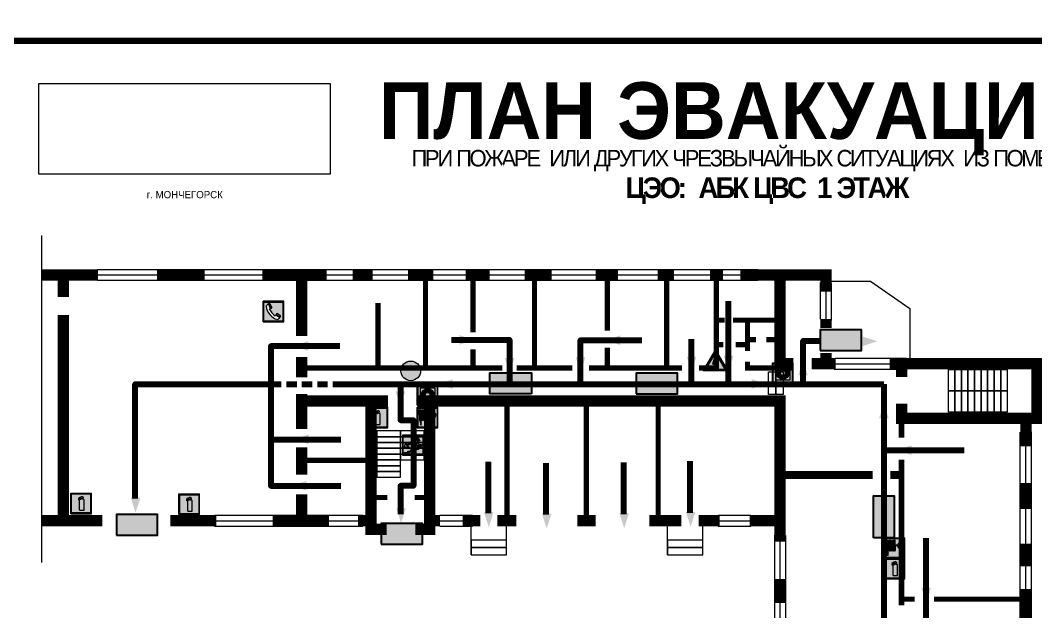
# Model space of a CAD drawing. Header units: millimetres. Extents: x 13114 to 67229, y 22859 to 38520.
# Drawn here: x 22905 to 23299.1, y 24450.3 to 24679.7 of the extents above; entities that cross this region are included whole.
import ezdxf

# ---------------------------------------------------------------- set-up
doc = ezdxf.new("R2010")
doc.units = ezdxf.units.MM
doc.linetypes.add('{ Wide Dash }', pattern=[12, 4, -2, 4, -2])
doc.layers.add('План_Штампы', color=7, linetype='Continuous')
doc.styles.add('обычный', font='arial.ttf')
picture_1 = doc.add_image_def('image1.jpg', size_in_pixel=(337, 105))

# ---------------------------------------------------------------- blocks, each defined once
blk = doc.blocks.new('A$C7B4425F7')
at = {"true_color": 0xffffff}
blk.add_hatch(color=7, dxfattribs=at).paths.add_polyline_path([(0, 0), (-16, 0), (-16, -8), (0, -8)])
h = blk.add_hatch(color=126)
h.paths.add_polyline_path([(-0.2, -0.2), (-15.8, -0.2), (-15.8, -7.8), (-0.2, -7.8)])
h.paths.add_polyline_path([(-11.76, -2.03), (-11.76, -3.66), (-11.17, -3.66, -0.568275), (-11.17, -6.18), (-12.58, -6.18), (-12.58, -2.03)], flags=16)
h.paths.add_polyline_path([(-13.33, -4.12, -0.495768), (-13.59, -6.18), (-15.03, -6.18), (-15.03, -2.03), (-13.59, -2.03, -0.487973)], flags=16)
h.paths.add_polyline_path([(-10.25, -2.03), (-9.48, -2.03), (-9.48, -6.18), (-10.25, -6.18)], flags=16)
h.paths.add_polyline_path([(-13.84, -3.69), (-14.24, -3.69), (-14.24, -3.03), (-13.9, -3.03, -0.692621)], flags=0)
h.paths.add_polyline_path([(-9.15, -2.03), (-8.4, -2.03), (-8.04, -3.07), (-7.68, -2.03), (-6.93, -2.03), (-7.64, -4.1), (-6.93, -6.18), (-7.68, -6.18), (-8.04, -5.14), (-8.4, -6.18), (-9.15, -6.18), (-8.44, -4.1)], flags=16)
h.paths.add_polyline_path([(-11.76, -4.46), (-11.42, -4.46, -0.692621), (-11.36, -5.12), (-11.76, -5.12)], flags=0)
h.paths.add_polyline_path([(-13.9, -5.2), (-14.24, -5.2), (-14.24, -4.55), (-13.84, -4.55, -0.708038)], flags=0)
edge = h.paths.add_edge_path(flags=16)
edge.add_ellipse((-5.51, -4.08), major_axis=(0, 2.05), ratio=0.586184, start_angle=0, end_angle=360)
edge = h.paths.add_edge_path(flags=0)
edge.add_ellipse((-5.51, -4.08), major_axis=(0, 1.14), ratio=0.454828, start_angle=0, end_angle=360)
h.paths.add_polyline_path([(-4.13, -4.96, 0.377264), (-3.48, -4.52, 0.0555), (-3.16, -2.03), (-1.66, -2.03), (-1.66, -4.96), (-0.96, -4.96), (-0.96, -7.01), (-1.75, -7.01), (-1.75, -6.18), (-3.3, -6.18), (-3.3, -7.02), (-4.13, -7.02)], flags=16)
h.paths.add_polyline_path([(-2.73, -2.91), (-2.28, -2.91), (-2.28, -4.96), (-3.05, -4.96, 0.079136)], flags=0)
at = {"color": 126}
blk.add_lwpolyline([(-16, -8), (0, -8), (0, 0), (-16, 0)], close=True, dxfattribs=at)
blk = doc.blocks.new('A$C32E8229D')
at = {"true_color": 0xffffff}
blk.add_hatch(color=7, dxfattribs=at).paths.add_polyline_path([(0, 0), (0, -8), (16, -8), (16, 0)])
h = blk.add_hatch(color=126)
h.paths.add_polyline_path([(0.2, -0.2), (15.8, -0.2), (15.8, -7.8), (0.2, -7.8)])
h.paths.add_polyline_path([(13.49, -2.05), (12.08, -2.05), (11.37, -2.63, 0.162397), (11.29, -2.84), (11.29, -3.63), (10.35, -3.63), (10.35, -4.05), (11.68, -4.05), (11.68, -3.48), (12.26, -4.28), (11.29, -5.1), (11.29, -6.78), (11.85, -6.78), (11.85, -5.44), (12.8, -4.64), (12.8, -5.94), (14.46, -5.94), (14.46, -5.39), (13.45, -5.39), (13.45, -3.97), (12.46, -2.59), (13.15, -2.59), (13.69, -3.34), (14.18, -3)], flags=16)
h.paths.add_polyline_path([(10.74, -1.82, 1), (11.8, -1.82, 1)], flags=16)
h.paths.add_polyline_path([(9.39, -3.59), (5.99, -3.59), (6.56, -3.03), (5.91, -3.03), (5.1, -3.83), (5.91, -4.64), (6.56, -4.64), (5.99, -4.09), (9.39, -4.09)], flags=16)
h.paths.add_polyline_path([(4.29, -1.08), (1.72, -1.08), (1.72, -6.6), (4.29, -6.6)], flags=16)
at = {"color": 126}
blk.add_lwpolyline([(16, -8), (0, -8), (0, 0), (16, 0)], close=True, dxfattribs=at)
blk = doc.blocks.new('A$C3AD82952')
at = {"true_color": 0xf5f5ff}
h = blk.add_hatch(color=7, dxfattribs=at)
h.dxf.hatch_style = 1
h.paths.add_polyline_path([(8.21, 8.73, 0.414214), (7.89, 9.05), (7.22, 9.05), (7.22, 9.92), (7.59, 9.92, 1), (7.57, 10.36), (7.22, 10.36), (7.22, 10.6), (6.43, 10.6), (6.43, 10.36), (6.01, 10.36), (4.74, 9.59), (4.74, 8.69), (4.98, 8.73), (4.98, 9.26), (6.12, 9.91), (6.43, 9.91), (6.43, 9.05), (5.76, 9.05, 0.414214), (5.44, 8.73), (5.44, 2.2), (8.21, 2.2)], flags=0)
h.paths.add_polyline_path([(12.8, 12.8), (0, 12.8), (0, 0), (12.8, 0)])
h.paths.add_polyline_path([(0.51, 12.29), (12.29, 12.29), (12.29, 0.51), (0.51, 0.51)], flags=16)
h.paths.add_polyline_path([(4.74, 9.59), (6.01, 10.36), (6.43, 10.36), (6.43, 10.6), (7.22, 10.6), (7.22, 10.36), (7.59, 10.36, -0.94586), (7.59, 9.92), (7.22, 9.92), (7.22, 9.05), (7.89, 9.05, -0.414214), (8.21, 8.73), (8.21, 2.2), (5.44, 2.2), (5.44, 8.73, -0.414214), (5.76, 9.05), (6.43, 9.05), (6.43, 9.91), (6.12, 9.91), (4.98, 9.26), (4.98, 8.73), (4.74, 8.69)], flags=0)
h = blk.add_hatch(color=242)
h.dxf.hatch_style = 1
h.paths.add_polyline_path([(12.29, 12.29), (0.51, 12.29), (0.51, 0.51), (12.29, 0.51)])
h.paths.add_polyline_path([(4.74, 8.69), (4.74, 9.59), (6.01, 10.36), (6.43, 10.36), (6.43, 10.6), (7.22, 10.6), (7.22, 10.36), (7.59, 10.36, -0.94586), (7.59, 9.92), (7.22, 9.92), (7.22, 9.05), (7.89, 9.05, -0.414214), (8.21, 8.73), (8.21, 2.2), (5.44, 2.2), (5.44, 8.73, -0.414214), (5.76, 9.05), (6.43, 9.05), (6.43, 9.91), (6.12, 9.91), (4.98, 9.26), (4.98, 8.73)], flags=16)
h = blk.add_hatch(color=7, dxfattribs=at)
h.dxf.hatch_style = 1
h.paths.add_polyline_path([(8.21, 8.73, 0.414214), (7.89, 9.05), (7.22, 9.05), (7.22, 9.92), (7.59, 9.92, 1), (7.57, 10.36), (7.22, 10.36), (7.22, 10.6), (6.43, 10.6), (6.43, 10.36), (6.01, 10.36), (4.74, 9.59), (4.74, 8.69), (4.98, 8.73), (4.98, 9.26), (6.12, 9.91), (6.43, 9.91), (6.43, 9.05), (5.76, 9.05, 0.414214), (5.44, 8.73), (5.44, 2.2), (8.21, 2.2)])
at = {"color": 242, "lineweight": 5}
for p, q in [((0, 0), (0, 12.8)), ((0, 12.8), (12.8, 12.8)), ((12.8, 0), (12.8, 12.8)), ((6.01, 10.36), (4.74, 9.59)), ((4.74, 9.59), (4.74, 8.69)), ((4.74, 8.69), (4.98, 8.73)), ((4.98, 9.26), (6.12, 9.91)), ((4.98, 8.73), (4.98, 9.26)), ((5.44, 2.2), (5.44, 8.73)), ((5.76, 9.05), (6.43, 9.05)), ((6.01, 10.36), (6.43, 10.36)), ((6.12, 9.91), (6.43, 9.91)), ((7.22, 10.6), (6.43, 10.6)), ((6.43, 10.6), (6.43, 10.36)), ((6.43, 9.91), (6.43, 9.05)), ((7.22, 10.36), (7.22, 10.6)), ((7.59, 10.36), (7.22, 10.36)), ((7.22, 9.05), (7.22, 9.92)), ((7.59, 9.92), (7.22, 9.92)), ((7.89, 9.05), (7.22, 9.05)), ((8.21, 2.2), (8.21, 8.73)), ((0, 0), (12.8, 0)), ((5.44, 2.2), (8.21, 2.2))]:
    blk.add_line(p, q, dxfattribs=at)
blk.add_lwpolyline([(0.51, 12.29), (12.29, 12.29), (12.29, 0.51), (0.51, 0.51)], close=True, dxfattribs=at)
for centre, radius, start, end in [((5.76, 8.73), 0.32, 90, 180), ((7.58, 10.14), 0.223, 273.18746, 86.81254), ((7.89, 8.73), 0.32, 0, 90)]:
    blk.add_arc(centre, radius, start, end, dxfattribs=at)
blk = doc.blocks.new('A$C456E1F9C')
at = {"lineweight": 5}
h = blk.add_hatch(color=242, dxfattribs=at)
h.paths.add_polyline_path([(0.51, -1.47), (0.51, -13.26), (12.29, -13.26), (12.29, -1.47)])
h.paths.add_polyline_path([(5.42, -4.95, -0.254479), (4.78, -5.4), (3.52, -2.53, -0.209735), (4.23, -2.4)], flags=16)
h.paths.add_polyline_path([(8.53, -8.6), (10.87, -10.17), (10.54, -10.76), (8.03, -9.13, -0.192251)], flags=16)
h.paths.add_polyline_path([(4.61, -5.49, 0.005518), (3.87, -5.72, 0.128647), (7.49, -10.01, 0.00809), (7.83, -9.33), (10.47, -10.97, -0.16736), (8.99, -12.25, -0.327862), (1.95, -3.95, -0.166952), (3.36, -2.62)], flags=16)
at = {"color": 242, "lineweight": 5}
for p, q in [((0, -13.77), (0, -0.97)), ((12.8, -0.97), (0, -0.97)), ((4.61, -5.49), (3.36, -2.62)), ((3.52, -2.53), (4.78, -5.4)), ((4.23, -2.4), (5.42, -4.95)), ((12.8, -13.77), (12.8, -0.97)), ((7.83, -9.33), (10.47, -10.97)), ((8.03, -9.13), (10.54, -10.76)), ((10.81, -10.12), (8.53, -8.6)), ((10.54, -10.76), (10.8, -10.3)), ((10.8, -10.3), (10.81, -10.12)), ((0, -13.77), (12.8, -13.77))]:
    blk.add_line(p, q, dxfattribs=at)
blk.add_lwpolyline([(0.51, -1.47), (12.29, -1.47), (12.29, -13.26), (0.51, -13.26)], close=True, dxfattribs=at)
for centre, radius, start, end in [((4.59, -5.34), 2.99, 114.28453, 152.19739), ((11.12, -3.31), 9.19, 183.99153, 256.60086), ((4.02, -3.27), 0.891, 76.32839, 123.70924), ((14.98, -39.1), 35.17, 107.14873, 108.41345), ((13.86, -0.94), 11.08, 205.55365, 234.87622), ((4.68, -4.59), 0.824, 276.9621, 334.07228), ((-13.31, 0.8), 23.44, 332.54871, 334.40268), ((8.94, -9.5), 0.989, 114.40924, 157.93883), ((7.87, -9.46), 3, 291.92908, 329.9329)]:
    blk.add_arc(centre, radius, start, end, dxfattribs=at)
blk = doc.blocks.new('A$C7B8C2D5B')
at = {"lineweight": 0}
h = blk.add_hatch(color=5, dxfattribs=at)
h.dxf.hatch_style = 1
h.paths.add_polyline_path([(1.4, -3.02, 1), (-2.11, -3.02, 1)])
at = {"color": 5, "lineweight": 0}
blk.add_circle((-0.36, -3.02), 1.75, dxfattribs=at)
blk = doc.blocks.new('A$C37112FD5')
at = {"true_color": 0xf5f5ff}
h = blk.add_hatch(color=7, dxfattribs=at)
h.dxf.hatch_style = 1
h.paths.add_polyline_path([(12.8, -7.4), (0, -7.4), (0, -20.2), (12.8, -20.2)])
h.paths.add_polyline_path([(12.29, -7.91), (12.29, -19.69), (0.51, -19.69), (0.51, -7.91)], flags=16)
h.paths.add_polyline_path([(4.98, -9.04, -0.42597), (5.17, -9.22), (5.17, -12.25), (5.17, -15.29, -0.432244), (4.98, -15.47), (4.83, -15.47, -0.42597), (4.64, -15.29), (4.64, -12.25), (4.64, -9.22, -0.432244), (4.83, -9.04)], flags=0)
h.paths.add_polyline_path([(4.28, -9.22), (4.28, -12.25), (4.28, -15.29, -0.432244), (4.09, -15.47), (3.94, -15.47, -0.42597), (3.75, -15.29), (3.75, -12.25), (3.75, -9.22, -0.432244), (3.94, -9.04), (4.09, -9.04, -0.42597)], flags=0)
h.paths.add_polyline_path([(5.72, -9.04), (5.87, -9.04, -0.42597), (6.06, -9.22), (6.06, -12.25), (6.06, -15.29, -0.432244), (5.87, -15.47), (5.72, -15.47, -0.42597), (5.53, -15.29), (5.53, -12.25), (5.53, -9.22, -0.432244)], flags=0)
h.paths.add_polyline_path([(6.42, -8.9), (6.5, -8.9, -0.42597), (6.69, -9.08), (6.69, -12.03), (8.21, -12.03, -15.824349), (8.21, -12.47), (6.69, -12.47), (6.69, -15.42, -0.432244), (6.5, -15.6), (6.42, -15.6)], flags=0)
h.paths.add_polyline_path([(3.39, -9.22), (3.39, -12.25), (3.39, -15.29, -0.432244), (3.2, -15.47), (3.05, -15.47, -0.42597), (2.85, -15.29), (2.85, -12.25), (2.85, -9.22, -0.432244), (3.05, -9.04), (3.2, -9.04, -0.42597)], flags=0)
h.paths.add_polyline_path([(2.5, -9.22), (2.5, -16.71), (1.96, -16.71), (1.96, -9.22, -0.432244), (2.15, -9.04), (2.31, -9.04, -0.42597)], flags=0)
h.paths.add_polyline_path([(1.61, -8.9), (1.61, -15.6), (1.57, -15.6, -0.42597), (1.37, -15.42), (1.37, -12.03), (1.37, -9.09, -0.432244), (1.57, -8.9)], flags=0)
h.paths.add_polyline_path([(9.76, -10.81), (9.76, -12.03), (8.49, -12.03, -0.336371)], flags=0)
h.paths.add_polyline_path([(8.49, -12.47), (9.76, -12.47), (9.76, -13.7, -0.336371)], flags=0)
h.paths.add_polyline_path([(10.11, -10.81, -0.336371), (11.38, -12.03), (10.11, -12.03)], flags=0)
h.paths.add_polyline_path([(10.11, -12.47), (11.38, -12.47, -0.336371), (10.11, -13.7)], flags=0)
h.paths.add_polyline_path([(2.5, -16.84), (2.5, -17.05), (1.97, -17.05), (1.97, -16.84)], flags=0)
h.paths.add_polyline_path([(2.5, -17.24, -0.033778), (2.24, -18.6, -0.033778), (1.97, -17.24)], flags=0)
h = blk.add_hatch(color=242)
h.dxf.hatch_style = 1
h.paths.add_polyline_path([(12.29, -7.91), (0.51, -7.91), (0.51, -19.69), (12.29, -19.69)])
h.paths.add_polyline_path([(6.42, -15.6), (6.42, -8.9), (6.5, -8.9, -0.42597), (6.69, -9.08), (6.69, -12.03), (8.21, -12.03, -15.824349), (8.21, -12.47), (6.69, -12.47), (6.69, -15.42, -0.432244), (6.5, -15.6)], flags=16)
h.paths.add_polyline_path([(5.87, -15.47), (5.72, -15.47, -0.42597), (5.53, -15.29), (5.53, -12.25), (5.53, -9.22, -0.432244), (5.72, -9.04), (5.87, -9.04, -0.42597), (6.06, -9.22), (6.06, -12.25), (6.06, -15.29, -0.432244)], flags=16)
h.paths.add_polyline_path([(4.98, -15.47), (4.83, -15.47, -0.42597), (4.64, -15.29), (4.64, -12.25), (4.64, -9.22, -0.432244), (4.83, -9.04), (4.98, -9.04, -0.42597), (5.17, -9.22), (5.17, -12.25), (5.17, -15.29, -0.432244)], flags=16)
h.paths.add_polyline_path([(4.09, -15.47), (3.94, -15.47, -0.42597), (3.75, -15.29), (3.75, -12.25), (3.75, -9.22, -0.432244), (3.94, -9.04), (4.09, -9.04, -0.42597), (4.28, -9.22), (4.28, -12.25), (4.28, -15.29, -0.432244)], flags=16)
h.paths.add_polyline_path([(3.2, -15.47), (3.05, -15.47, -0.42597), (2.85, -15.29), (2.85, -12.25), (2.85, -9.22, -0.432244), (3.05, -9.04), (3.2, -9.04, -0.42597), (3.39, -9.22), (3.39, -12.25), (3.39, -15.29, -0.432244)], flags=16)
h.paths.add_polyline_path([(2.5, -17.05), (1.97, -17.05), (1.97, -16.84), (2.5, -16.84)], flags=16)
h.paths.add_polyline_path([(2.5, -17.24, -0.033778), (2.24, -18.6, -0.033778), (1.97, -17.24)], flags=16)
h.paths.add_polyline_path([(2.5, -16.71), (1.96, -16.71), (1.96, -9.22, -0.432244), (2.15, -9.04), (2.31, -9.04, -0.42597), (2.5, -9.22)], flags=16)
h.paths.add_polyline_path([(1.61, -15.6), (1.57, -15.6, -0.42597), (1.37, -15.42), (1.37, -12.03), (1.37, -9.09, -0.432244), (1.57, -8.9), (1.61, -8.9)], flags=16)
h.paths.add_polyline_path([(8.49, -12.47), (9.76, -12.47), (9.76, -13.7, -0.336371)], flags=0)
h.paths.add_polyline_path([(10.11, -13.7), (10.11, -12.47), (11.38, -12.47, -0.336371)], flags=0)
h.paths.add_polyline_path([(8.49, -12.03, -0.336371), (9.76, -10.81), (9.76, -12.03)], flags=0)
h.paths.add_polyline_path([(10.11, -12.03), (10.11, -10.81, -0.336371), (11.38, -12.03)], flags=0)
h = blk.add_hatch(color=7, dxfattribs=at)
h.dxf.hatch_style = 1
h.paths.add_polyline_path([(1.61, -8.9), (1.57, -8.9, 0.432244), (1.37, -9.09), (1.37, -12.03), (1.37, -15.42, 0.42597), (1.57, -15.6), (1.61, -15.6)])
h.paths.add_polyline_path([(2.5, -9.22, 0.42597), (2.31, -9.04), (2.15, -9.04, 0.432244), (1.96, -9.22), (1.96, -16.71), (2.5, -16.71)])
h.paths.add_polyline_path([(2.5, -16.84), (1.97, -16.84), (1.97, -17.05), (2.5, -17.05)])
h.paths.add_polyline_path([(2.5, -17.24), (1.97, -17.24, 0.033778), (2.24, -18.6, 0.033778)])
h.paths.add_polyline_path([(3.39, -12.25), (3.39, -9.22, 0.42597), (3.2, -9.04), (3.05, -9.04, 0.432244), (2.85, -9.22), (2.85, -12.25), (2.85, -15.29, 0.42597), (3.05, -15.47), (3.2, -15.47, 0.432244), (3.39, -15.29)])
h.paths.add_polyline_path([(4.28, -12.25), (4.28, -9.22, 0.42597), (4.09, -9.04), (3.94, -9.04, 0.432244), (3.75, -9.22), (3.75, -12.25), (3.75, -15.29, 0.42597), (3.94, -15.47), (4.09, -15.47, 0.432244), (4.28, -15.29)])
h.paths.add_polyline_path([(5.17, -12.25), (5.17, -9.22, 0.42597), (4.98, -9.04), (4.83, -9.04, 0.432244), (4.64, -9.22), (4.64, -12.25), (4.64, -15.29, 0.42597), (4.83, -15.47), (4.98, -15.47, 0.432244), (5.17, -15.29)])
h.paths.add_polyline_path([(6.06, -12.25), (6.06, -9.22, 0.42597), (5.87, -9.04), (5.72, -9.04, 0.432244), (5.53, -9.22), (5.53, -12.25), (5.53, -15.29, 0.42597), (5.72, -15.47), (5.87, -15.47, 0.432244), (6.06, -15.29)])
h.paths.add_polyline_path([(6.69, -12.47), (8.21, -12.47, 15.824349), (8.21, -12.03), (6.69, -12.03), (6.69, -9.08, 0.42597), (6.5, -8.9), (6.42, -8.9), (6.42, -15.6), (6.5, -15.6, 0.432244), (6.69, -15.42)])
h.paths.add_polyline_path([(8.49, -12.47), (9.76, -12.47), (9.76, -13.7, -0.336371)], flags=16)
h.paths.add_polyline_path([(8.49, -12.03, -0.336371), (9.76, -10.81), (9.76, -12.03)], flags=16)
h.paths.add_polyline_path([(10.11, -12.47), (11.38, -12.47, -0.336371), (10.11, -13.7)], flags=16)
h.paths.add_polyline_path([(10.11, -12.03), (10.11, -10.81, -0.336371), (11.38, -12.03)], flags=16)
h = blk.add_hatch(color=242)
h.dxf.hatch_style = 1
h.paths.add_polyline_path([(9.76, -10.81, 0.336371), (8.49, -12.03), (9.76, -12.03)])
h.paths.add_polyline_path([(10.11, -10.81), (10.11, -12.03), (11.38, -12.03, 0.336371)])
h.paths.add_polyline_path([(11.38, -12.47), (10.11, -12.47), (10.11, -13.7, 0.336371)])
h.paths.add_polyline_path([(9.76, -12.47), (8.49, -12.47, 0.336371), (9.76, -13.7)])
at = {"color": 242, "lineweight": 5}
for p, q in [((0, -20.2), (0, -7.4)), ((0, -7.4), (12.8, -7.4)), ((1.37, -12.03), (1.37, -9.08)), ((1.37, -12.03), (1.37, -15.42)), ((1.57, -8.9), (1.61, -8.9)), ((1.61, -8.9), (1.61, -15.6)), ((1.96, -16.71), (1.96, -9.22)), ((2.15, -9.04), (2.31, -9.04)), ((2.5, -16.71), (2.5, -9.22)), ((2.85, -12.25), (2.85, -9.22)), ((2.85, -12.25), (2.85, -15.29)), ((3.05, -9.04), (3.2, -9.04)), ((3.39, -12.25), (3.39, -9.22)), ((3.39, -12.25), (3.39, -15.29)), ((3.75, -12.25), (3.75, -9.22)), ((3.75, -12.25), (3.75, -15.29)), ((3.94, -9.04), (4.09, -9.04)), ((4.28, -12.25), (4.28, -9.22)), ((4.28, -12.25), (4.28, -15.29)), ((4.64, -12.25), (4.64, -9.22)), ((4.64, -12.25), (4.64, -15.29)), ((4.83, -9.04), (4.98, -9.04)), ((5.17, -12.25), (5.17, -9.22)), ((5.17, -12.25), (5.17, -15.29)), ((5.53, -12.25), (5.53, -9.22)), ((5.53, -12.25), (5.53, -15.29)), ((5.72, -9.04), (5.87, -9.04)), ((6.06, -12.25), (6.06, -9.22)), ((6.06, -12.25), (6.06, -15.29)), ((6.42, -8.9), (6.42, -15.6)), ((6.5, -8.9), (6.42, -8.9)), ((6.69, -12.03), (6.69, -9.08)), ((8.21, -12.03), (6.69, -12.03)), ((8.21, -12.47), (6.69, -12.47)), ((6.69, -12.47), (6.69, -15.42)), ((9.76, -12.03), (8.49, -12.03)), ((9.76, -12.47), (8.49, -12.47)), ((9.76, -10.81), (9.76, -12.03)), ((9.76, -12.47), (9.76, -13.7)), ((10.11, -10.81), (10.11, -12.03)), ((11.38, -12.03), (10.11, -12.03)), ((11.38, -12.47), (10.11, -12.47)), ((10.11, -12.47), (10.11, -13.7)), ((12.8, -20.2), (12.8, -7.4)), ((1.57, -15.6), (1.61, -15.6)), ((1.96, -16.71), (2.5, -16.71)), ((1.97, -16.84), (2.5, -16.84)), ((1.97, -17.05), (1.97, -16.84)), ((2.5, -17.05), (1.97, -17.05)), ((1.97, -17.24), (2.5, -17.24)), ((2.5, -16.84), (2.5, -17.05)), ((3.05, -15.47), (3.2, -15.47)), ((3.94, -15.47), (4.09, -15.47)), ((4.83, -15.47), (4.98, -15.47)), ((5.72, -15.47), (5.87, -15.47)), ((6.42, -15.6), (6.5, -15.6)), ((0, -20.2), (12.8, -20.2))]:
    blk.add_line(p, q, dxfattribs=at)
blk.add_lwpolyline([(0.51, -7.91), (12.29, -7.91), (12.29, -19.69), (0.51, -19.69)], close=True, dxfattribs=at)
for centre, radius, start, end in [((1.56, -9.09), 0.182, 87.10267, 180.60715), ((2.15, -9.22), 0.182, 87.10267, 180.60715), ((2.32, -9.22), 0.182, 359.39285, 92.89733), ((3.04, -9.22), 0.182, 87.10267, 180.60715), ((3.21, -9.22), 0.182, 359.39285, 92.89733), ((3.93, -9.22), 0.182, 87.10267, 180.60715), ((4.1, -9.22), 0.182, 359.39285, 92.89733), ((4.82, -9.22), 0.182, 87.10267, 180.60715), ((4.99, -9.22), 0.182, 359.39285, 92.89733), ((5.71, -9.22), 0.182, 87.10267, 180.60715), ((5.88, -9.22), 0.182, 359.39285, 92.89733), ((6.51, -9.09), 0.182, 359.39285, 92.89733), ((9.93, -12.25), 1.74, 187.23185, 172.76815), ((9.93, -12.25), 1.46, 96.99266, 171.35851), ((9.93, -12.25), 1.46, 188.64149, 263.00734), ((9.93, -12.25), 1.46, 8.64149, 83.00734), ((9.93, -12.25), 1.46, 276.99266, 351.35851), ((1.56, -15.42), 0.182, 179.39285, 272.89733), ((12.17, -15.98), 10.27, 187.04098, 194.7793), ((-7.7, -15.98), 10.27, 345.2207, 352.95902), ((3.04, -15.29), 0.182, 179.39285, 272.89733), ((3.21, -15.29), 0.182, 267.10267, 0.60715), ((3.93, -15.29), 0.182, 179.39285, 272.89733), ((4.1, -15.29), 0.182, 267.10267, 0.60715), ((4.82, -15.29), 0.182, 179.39285, 272.89733), ((4.99, -15.29), 0.182, 267.10267, 0.60715), ((5.71, -15.29), 0.182, 179.39285, 272.89733), ((5.88, -15.29), 0.182, 267.10267, 0.60715), ((6.51, -15.42), 0.182, 267.10267, 0.60715)]:
    blk.add_arc(centre, radius, start, end, dxfattribs=at)
blk = doc.blocks.new('A$C54414219')
at = {"true_color": 0xffffff}
h = blk.add_hatch(color=7, dxfattribs=at)
h.paths.add_polyline_path([(2.39, -9.45), (2.39, -18.3), (11.23, -18.3), (11.23, -9.45)], flags=0)
h.paths.add_polyline_path([(10.71, -13.87, -1), (2.92, -13.87, -1)], flags=0)
h.paths.add_polyline_path([(8.3, -13.87, -1), (5.33, -13.87, -1)], flags=0)
h.paths.add_polyline_path([(0.41, -7.47), (0.41, -20.27), (13.21, -20.27), (13.21, -7.47)])
h.paths.add_polyline_path([(0.92, -19.77), (12.71, -19.77), (12.71, -7.98), (0.92, -7.98)], flags=16)
h.paths.add_polyline_path([(11.23, -9.45), (11.23, -18.3), (2.39, -18.3), (2.39, -9.45)], flags=0)
at = {"lineweight": 5}
h = blk.add_hatch(color=242, dxfattribs=at)
h.paths.add_polyline_path([(12.71, -7.98), (0.92, -7.98), (0.92, -19.77), (12.71, -19.77)])
h.paths.add_polyline_path([(11.23, -18.3), (2.39, -18.3), (2.39, -9.45), (11.23, -9.45)], flags=16)
h.paths.add_polyline_path([(10.71, -13.87, -1), (2.92, -13.87, -1)], flags=0)
h.paths.add_polyline_path([(8.3, -13.87, -1), (5.33, -13.87, -1)], flags=0)
at = {"true_color": 0xffffff}
h = blk.add_hatch(color=7, dxfattribs=at)
h.paths.add_polyline_path([(2.39, -9.45), (2.39, -18.3), (11.23, -18.3), (11.23, -9.45)])
h.paths.add_polyline_path([(10.71, -13.87, -1), (2.92, -13.87, -1)], flags=16)
h.paths.add_polyline_path([(8.3, -13.87, -1), (5.33, -13.87, -1)], flags=0)
at = {"lineweight": 5}
h = blk.add_hatch(color=242, dxfattribs=at)
h.paths.add_polyline_path([(2.92, -13.87, 1), (10.71, -13.87, 1)])
h.paths.add_polyline_path([(8.3, -13.87, -1), (5.33, -13.87, -1)], flags=16)
at = {"color": 242, "lineweight": 5}
for p, q in [((0.41, -20.27), (0.41, -7.47)), ((0.41, -7.47), (13.21, -7.47)), ((0.41, -7.47), (13.21, -7.47)), ((13.21, -20.27), (13.21, -7.47)), ((0.41, -20.27), (13.21, -20.27))]:
    blk.add_line(p, q, dxfattribs=at)
for points in [[(0.92, -7.98), (12.71, -7.98), (12.71, -19.77), (0.92, -19.77)], [(2.39, -9.45), (11.23, -9.45), (11.23, -18.3), (2.39, -18.3)]]:
    blk.add_lwpolyline(points, close=True, dxfattribs=at)
for radius in [3.89, 1.49]:
    blk.add_circle((6.81, -13.87), radius, dxfattribs=at)
blk = doc.blocks.new('A$C3E6D3DDE')
at = {"lineweight": 5}
h = blk.add_hatch(color=40, dxfattribs=at)
h.paths.add_polyline_path([(24.1, 1.45), (16.46, -11.35), (31.74, -11.35)])
h.paths.add_polyline_path([(24.09, -0.46), (30.03, -10.41), (18.14, -10.41)], flags=16)
h.paths.add_polyline_path([(24.54, -3.08), (23.41, -6.02), (25.13, -5.01), (24.33, -8.5), (24.82, -8.27), (23.79, -9.86), (23.4, -8.04), (23.8, -8.43), (24.04, -6.29), (22.39, -7.25), (23.44, -3.08)], flags=0)
h = blk.add_hatch(color=256, dxfattribs=at)
h.paths.add_polyline_path([(24.37, 0.03, 0.567511), (23.82, 0.03), (17.59, -10.4, 0.582454), (17.86, -10.88), (30.32, -10.88, 0.582149), (30.6, -10.4)])
h.paths.add_polyline_path([(24.09, -0.46), (18.14, -10.41), (30.03, -10.41)], flags=16)
h.paths.add_polyline_path([(24.54, -3.08), (23.41, -6.02), (25.13, -5.01), (24.33, -8.5), (24.82, -8.27), (23.79, -9.86), (23.4, -8.04), (23.8, -8.43), (24.04, -6.29), (22.39, -7.25), (23.44, -3.08)], flags=0)
h = blk.add_hatch(color=40, dxfattribs=at)
h.paths.add_polyline_path([(24.09, -0.46), (18.14, -10.41), (30.03, -10.41)])
h.paths.add_polyline_path([(24.82, -8.27), (23.79, -9.86), (23.4, -8.04), (23.8, -8.43), (24.04, -6.29), (22.39, -7.25), (23.44, -3.08), (24.54, -3.08), (23.41, -6.02), (25.13, -5.01), (24.33, -8.5)], flags=16)
at = {"color": 40, "lineweight": 5}
for p, q in [((16.46, -11.35), (24.1, 1.45)), ((24.1, 1.45), (31.74, -11.35))]:
    blk.add_line(p, q, dxfattribs=at)
at = {"lineweight": 5}
for p, q in [((17.59, -10.4), (23.82, 0.03)), ((24.37, 0.03), (30.6, -10.4)), ((18.14, -10.41), (24.09, -0.46)), ((23.44, -3.08), (22.39, -7.25)), ((22.39, -7.25), (24.04, -6.29)), ((23.41, -6.02), (24.54, -3.08)), ((25.13, -5.01), (23.41, -6.02)), ((24.54, -3.08), (23.44, -3.08)), ((24.04, -6.29), (23.8, -8.43)), ((24.09, -0.46), (30.03, -10.41)), ((24.33, -8.5), (25.13, -5.01)), ((17.86, -10.88), (30.32, -10.88)), ((18.14, -10.41), (30.03, -10.41)), ((23.8, -8.43), (23.4, -8.04)), ((23.4, -8.04), (23.79, -9.86)), ((23.79, -9.86), (24.82, -8.27)), ((24.82, -8.27), (24.33, -8.5))]:
    blk.add_line(p, q, dxfattribs=at)
at = {"color": 50, "lineweight": 5}
blk.add_line((31.74, -11.35), (16.46, -11.35), dxfattribs=at)
blk = doc.blocks.new('вниз 3')
at = {"lineweight": 0, "true_color": 0xffffff}
h = blk.add_hatch(color=7, dxfattribs=at)
h.dxf.hatch_style = 1
h.paths.add_polyline_path([(40997.5, -4475.69), (40997.25, -4475.28), (40995.76, -4476.15), (40995.97, -4475.23), (40995.39, -4475.56), (40995.05, -4476.83), (40996.33, -4477.17), (40996.91, -4476.83), (40996, -4476.55)], flags=0)
h.paths.add_polyline_path([(40999.81, -4473.95), (41000.22, -4473.95), (41000.64, -4474.67), (41001.03, -4474.43), (41000.46, -4473.49), (41000.42, -4473.49), (40999.43, -4473.49), (40998.68, -4473.92), (40998.68, -4474.57), (40997.88, -4474.57), (40997.88, -4475), (40999.14, -4475), (40999.14, -4474.43), (40999.14, -4474.38), (40999.59, -4475.15), (40998.72, -4475.67), (40998.72, -4477.06), (40999.24, -4477.06), (40999.24, -4475.96), (40999.95, -4475.56), (40999.95, -4476.43), (41001.61, -4476.43), (41001.61, -4475.88), (41000.47, -4475.88), (41000.47, -4475.12)], flags=0)
h.paths.add_polyline_path([(40999.2, -4473.24, 1), (40998.35, -4473.24, 1)], flags=0)
h.paths.add_polyline_path([(41000.46, -4477.26), (41001.69, -4477.26), (41001.69, -4476.84), (41000.03, -4476.84), (41000.03, -4477.39), (40998.78, -4477.39), (40998.78, -4477.95), (40997.53, -4477.95), (40997.53, -4478.5), (40996.29, -4478.5), (40996.29, -4479.06), (40995.05, -4479.06), (40995.05, -4479.48), (40995.29, -4479.48), (40996.72, -4479.48), (40996.72, -4478.92), (40997.97, -4478.92), (40997.97, -4478.36), (40999.2, -4478.36), (40999.2, -4477.81), (41000.46, -4477.81)], flags=0)
h.paths.add_polyline_path([(41002.37, -4472.17), (40994.37, -4472.17), (40994.37, -4480.17), (41002.37, -4480.17)])
h.paths.add_polyline_path([(41002.16, -4479.96), (40994.57, -4479.96), (40994.57, -4472.37), (41002.16, -4472.37)], flags=16)
h.paths.add_polyline_path([(41001.61, -4475.88), (41001.61, -4476.43), (40999.95, -4476.43), (40999.95, -4475.56), (40999.24, -4475.96), (40999.24, -4477.06), (40998.72, -4477.06), (40998.72, -4475.67), (40999.59, -4475.15), (40999.14, -4474.38), (40999.14, -4474.43), (40999.14, -4475), (40997.88, -4475), (40997.88, -4474.57), (40998.68, -4474.57), (40998.68, -4473.92), (40999.43, -4473.49), (41000.42, -4473.49), (41000.46, -4473.49), (41001.03, -4474.43), (41000.64, -4474.67), (41000.22, -4473.95), (40999.81, -4473.95), (41000.47, -4475.12), (41000.47, -4475.88)], flags=0)
h.paths.add_polyline_path([(41001.69, -4476.84), (41001.69, -4477.26), (41000.46, -4477.26), (41000.46, -4477.81), (40999.2, -4477.81), (40999.2, -4478.36), (40997.97, -4478.36), (40997.97, -4478.92), (40996.72, -4478.92), (40996.72, -4479.48), (40995.05, -4479.48), (40995.05, -4479.06), (40996.29, -4479.06), (40996.29, -4478.5), (40997.53, -4478.5), (40997.53, -4477.95), (40998.78, -4477.95), (40998.78, -4477.39), (41000.03, -4477.39), (41000.03, -4476.84)], flags=0)
h.paths.add_polyline_path([(40998.35, -4473.24, -1), (40999.2, -4473.24, -1)], flags=0)
h.paths.add_polyline_path([(40997.5, -4475.69), (40996, -4476.55), (40996.91, -4476.83), (40996.33, -4477.17), (40995.05, -4476.83), (40995.39, -4475.56), (40995.97, -4475.23), (40995.76, -4476.15), (40997.25, -4475.28)], flags=0)
at = {"lineweight": 0}
h = blk.add_hatch(color=126, dxfattribs=at)
h.dxf.hatch_style = 1
h.paths.add_polyline_path([(41002.16, -4472.37), (40994.57, -4472.37), (40994.57, -4479.96), (41002.16, -4479.96)])
h.paths.add_polyline_path([(40995.97, -4475.23), (40995.76, -4476.15), (40997.25, -4475.28), (40997.5, -4475.69), (40996, -4476.55), (40996.91, -4476.83), (40996.33, -4477.17), (40995.05, -4476.83), (40995.39, -4475.56)], flags=16)
h.paths.add_polyline_path([(40997.88, -4474.57), (40998.68, -4474.57), (40998.68, -4473.92), (40999.43, -4473.49), (41000.42, -4473.49), (41000.46, -4473.49), (41001.03, -4474.43), (41000.64, -4474.67), (41000.22, -4473.95), (40999.81, -4473.95), (41000.47, -4475.12), (41000.47, -4475.88), (41001.61, -4475.88), (41001.61, -4476.43), (40999.95, -4476.43), (40999.95, -4475.56), (40999.24, -4475.96), (40999.24, -4477.06), (40998.72, -4477.06), (40998.72, -4475.67), (40999.59, -4475.15), (40999.14, -4474.38), (40999.14, -4474.43), (40999.14, -4475), (40997.88, -4475)], flags=16)
h.paths.add_polyline_path([(40998.35, -4473.24, -1), (40999.2, -4473.24, -1)], flags=16)
h.paths.add_polyline_path([(40997.53, -4477.95), (40998.78, -4477.95), (40998.78, -4477.39), (41000.03, -4477.39), (41000.03, -4476.84), (41001.69, -4476.84), (41001.69, -4477.26), (41000.46, -4477.26), (41000.46, -4477.81), (40999.2, -4477.81), (40999.2, -4478.36), (40997.97, -4478.36), (40997.97, -4478.92), (40996.72, -4478.92), (40996.72, -4479.48), (40995.05, -4479.48), (40995.05, -4479.06), (40996.29, -4479.06), (40996.29, -4478.5), (40997.53, -4478.5)], flags=16)
at = {"lineweight": 0, "true_color": 0xffffff}
h = blk.add_hatch(color=7, dxfattribs=at)
h.dxf.hatch_style = 1
h.paths.add_polyline_path([(40999.2, -4473.24, 1), (40998.35, -4473.24, 1)])
h.paths.add_polyline_path([(40999.81, -4473.95), (41000.22, -4473.95), (41000.64, -4474.67), (41001.03, -4474.43), (41000.46, -4473.49), (41000.42, -4473.49), (40999.43, -4473.49), (40998.68, -4473.92), (40998.68, -4474.57), (40997.88, -4474.57), (40997.88, -4475), (40999.14, -4475), (40999.14, -4474.43), (40999.14, -4474.38), (40999.59, -4475.15), (40998.72, -4475.67), (40998.72, -4477.06), (40999.24, -4477.06), (40999.24, -4475.96), (40999.95, -4475.56), (40999.95, -4476.43), (41001.61, -4476.43), (41001.61, -4475.88), (41000.47, -4475.88), (41000.47, -4475.12)])
h.paths.add_polyline_path([(40999.2, -4477.81), (41000.46, -4477.81), (41000.46, -4477.26), (41001.69, -4477.26), (41001.69, -4476.84), (41000.03, -4476.84), (41000.03, -4477.39), (40998.78, -4477.39), (40998.78, -4477.95), (40997.53, -4477.95), (40997.53, -4478.5), (40996.29, -4478.5), (40996.29, -4479.06), (40995.05, -4479.06), (40995.05, -4479.48), (40995.29, -4479.48), (40996.72, -4479.48), (40996.72, -4478.92), (40997.97, -4478.92), (40997.97, -4478.36), (40999.2, -4478.36)])
h.paths.add_polyline_path([(40997.5, -4475.69), (40997.25, -4475.28), (40995.76, -4476.15), (40995.97, -4475.23), (40995.39, -4475.56), (40995.05, -4476.83), (40996.33, -4477.17), (40996.91, -4476.83), (40996, -4476.55)])
at = {"color": 126, "lineweight": 0}
for points in [[(40994.37, -4472.17), (41002.37, -4472.17), (41002.37, -4480.17), (40994.37, -4480.17)], [(40994.57, -4472.37), (41002.16, -4472.37), (41002.16, -4479.96), (40994.57, -4479.96)]]:
    blk.add_lwpolyline(points, close=True, dxfattribs=at)
for points in [[(40995.05, -4476.83), (40995.39, -4475.56), (40995.97, -4475.23), (40995.76, -4476.15), (40997.25, -4475.28), (40997.5, -4475.69), (40996, -4476.55), (40996.91, -4476.83), (40996.33, -4477.17), (40995.05, -4476.83)], [(40999.14, -4474.43), (40999.14, -4475), (40997.88, -4475), (40997.88, -4474.57), (40998.68, -4474.57), (40998.68, -4473.92), (40999.43, -4473.49), (41000.42, -4473.49), (41000.46, -4473.49), (41001.03, -4474.43), (41000.64, -4474.67), (41000.22, -4473.95), (40999.81, -4473.95), (41000.47, -4475.12), (41000.47, -4475.88), (41001.61, -4475.88), (41001.61, -4476.43), (40999.95, -4476.43), (40999.95, -4475.56), (40999.24, -4475.96), (40999.24, -4477.06), (40998.72, -4477.06), (40998.72, -4475.67), (40999.59, -4475.15), (40999.14, -4474.38), (40999.14, -4474.43)], [(40995.29, -4479.48), (40995.05, -4479.48), (40995.05, -4479.06), (40996.29, -4479.06), (40996.29, -4478.5), (40997.53, -4478.5), (40997.53, -4477.95), (40998.78, -4477.95), (40998.78, -4477.39), (41000.03, -4477.39), (41000.03, -4476.84), (41001.69, -4476.84), (41001.69, -4477.26), (41000.46, -4477.26), (41000.46, -4477.81), (40999.2, -4477.81), (40999.2, -4478.36), (40997.97, -4478.36), (40997.97, -4478.92), (40996.72, -4478.92), (40996.72, -4479.48), (40995.05, -4479.48)]]:
    blk.add_lwpolyline(points, dxfattribs=at)
blk.add_circle((40998.77, -4473.24), 0.426, dxfattribs=at)

msp = doc.modelspace()

# ---------------------------------------------------------------- linework, layer by layer
at = {"color": 6, "lineweight": 100}
for points in [[(22890.71, 24671.78), (23490.71, 24671.78), (23490.71, 25066.78), (22890.71, 25066.78)], [(22890.71, 24276.78), (23490.71, 24276.78), (23490.71, 24671.78), (22890.71, 24671.78)]]:
    msp.add_lwpolyline(points, close=True, dxfattribs=at)
at = {"lineweight": 0}
for points in [[(22913.2, 24596.24), (22913.2, 24469.4)], [(22935.02, 24583.03), (23191.31, 24583.03)], [(22935.16, 24580.97), (23191.46, 24580.97)], [(22934.92, 24578.87), (23191.22, 24578.87)], [(23215.57, 24563.72), (23215.57, 24578.04)], [(23217.72, 24563.9), (23217.72, 24578.22)], [(23218.15, 24578.48), (23234.92, 24578.48), (23250.22, 24567.91), (23250.22, 24546.89)], [(23219.86, 24563.31), (23219.86, 24577.63)], [(23221.29, 24548.59), (23248.74, 24548.59)], [(23221.49, 24546.45), (23248.94, 24546.45)], [(23220.91, 24544.36), (23248.35, 24544.36)], [(23293.09, 24415.04), (23293.09, 24519.88)], [(23295.27, 24415.3), (23295.27, 24520.15)], [(23297.39, 24415.15), (23297.39, 24519.99)], [(22980.45, 24487.65), (23038.03, 24487.65)], [(23067.77, 24487.72), (23080.44, 24487.72)], [(23169.93, 24472.34), (23169.93, 24486.88)], [(23175.81, 24487.71), (23188.48, 24487.71)], [(22980.38, 24483.38), (23037.96, 24483.38)], [(22981.07, 24485.54), (23038.64, 24485.54)], [(23067.77, 24483.4), (23080.44, 24483.4)], [(23067.93, 24485.54), (23080.6, 24485.54)], [(23080.03, 24472.34), (23080.03, 24484.88)], [(23093.74, 24472.34), (23093.74, 24484.88)], [(23156.22, 24472.34), (23156.22, 24485.05)], [(23175.81, 24483.39), (23188.48, 24483.39)], [(23175.97, 24485.53), (23188.64, 24485.53)], [(23197.79, 24361.6), (23197.79, 24479.99)], [(23199.86, 24361.72), (23199.86, 24480.11)], [(23202.04, 24361.44), (23202.04, 24479.83)]]:
    msp.add_lwpolyline(points, dxfattribs=at)
for points, const_width in [([(22935.16, 24580.97), (22913.2, 24580.97)], 4.4), ([(22921.7, 24580.97), (22921.7, 24572.37)], 4.4), ([(22976.61, 24580.97), (22958.12, 24580.97)], 4.4), ([(23023.9, 24580.97), (22998.98, 24580.97)], 4.4), ([(23014.18, 24557.18), (23014.18, 24580.97)], 4.4), ([(23041.71, 24580.97), (23034.01, 24580.97)], 4.4), ([(23065.3, 24580.97), (23055.43, 24580.97)], 4.4), ([(23062.26, 24544.81), (23062.26, 24581.46)], 2), ([(23087.2, 24580.97), (23077.81, 24580.97)], 4.4), ([(23080.72, 24558.61), (23080.72, 24581.3)], 2), ([(23111.27, 24580.97), (23100.68, 24580.97)], 4.4), ([(23104.57, 24544.81), (23104.57, 24580.16)], 2), ([(23137.02, 24580.97), (23128.36, 24580.97)], 4.4), ([(23132.83, 24559.26), (23132.83, 24581.46)], 2), ([(23158.68, 24580.97), (23152.42, 24580.97)], 4.4), ([(23155.87, 24544.81), (23155.87, 24581.3)], 2), ([(23168.45, 24544.81), (23175.11, 24544.81), (23175.11, 24580.76)], 2), ([(23177.69, 24580.97), (23172.64, 24580.97)], 4.4), ([(23199.86, 24580.97), (23184.43, 24580.97)], 4.4), ([(23204.98, 24546.45), (23199.86, 24546.45), (23199.86, 24580.97), (23217.72, 24580.97), (23217.72, 24574.5)], 4.4), ([(23043.8, 24544.81), (23043.8, 24570.03)], 2), ([(22921.7, 24565.37), (22921.7, 24485.54)], 4.4), ([(23217.72, 24563.9), (23217.72, 24560.4)], 4.4), ([(23175.11, 24563.41), (23178.31, 24563.41)], 2), ([(23187.23, 24551.43), (23187.23, 24563.41), (23181.59, 24563.41)], 2), ([(23187.23, 24563.41), (23199.01, 24563.41)], 2), ([(23187.23, 24555.83), (23190.51, 24555.83)], 2), ([(23194.5, 24555.83), (23199.11, 24555.83)], 2), ([(23080.72, 24544.81), (23080.72, 24552.08)], 2), ([(23132.83, 24544.81), (23132.83, 24552.73)], 2), ([(23177.8, 24553.89), (23175.11, 24553.89)], 2), ([(23187.23, 24553.89), (23182.62, 24553.89)], 2), ([(23217.72, 24546.45), (23217.72, 24550.7)], 4.4), ([(23014.18, 24541.2), (23014.18, 24549.07)], 4.4), ([(23014.37, 24544.81), (23092.11, 24544.81)], 2), ([(23097.63, 24544.81), (23119.24, 24544.81)], 2), ([(23125.73, 24544.81), (23161.79, 24544.81)], 2), ([(23204.98, 24544.81), (23187.23, 24544.81), (23187.23, 24547.23)], 2), ([(23221.49, 24546.45), (23212.07, 24546.45)], 4.4), ([(23247.01, 24541.31), (23247.01, 24546.45), (23242.44, 24546.45), (23299.62, 24546.45), (23299.62, 24525.31), (23295.27, 24525.31)], 4.4), ([(23014.18, 24532.02), (23014.18, 24534.75)], 4.4), ([(23047.71, 24532.02), (23014.18, 24532.02), (23014.18, 24521.15)], 4.4), ([(23041.08, 24532.02), (23041.08, 24482.2), (23047.15, 24482.2)], 4.4), ([(23058.28, 24482.2), (23063.92, 24482.2), (23063.92, 24532.02)], 4.4), ([(23199.86, 24485.54), (23199.86, 24532.02), (23059.07, 24532.02)], 4.4), ([(23295.27, 24514.43), (23295.27, 24525.31), (23247.01, 24525.31), (23247.01, 24531.02)], 4.4), ([(23093.87, 24485.54), (23093.87, 24531.2)], 2), ([(23124.69, 24485.54), (23124.69, 24531.2)], 2), ([(23152.56, 24485.54), (23152.56, 24531.2)], 2), ([(23247.01, 24525.31), (23247.01, 24517.74)], 2.2), ([(23014.18, 24514), (23014.18, 24503.42)], 4.4), ([(23014.24, 24508.98), (23040.05, 24508.98)], 2), ([(23247.01, 24509.25), (23247.01, 24452.77)], 2.2), ([(23199.77, 24503.29), (23235.73, 24503.29)], 3), ([(23247.01, 24503.29), (23242.65, 24503.29)], 3), ([(23295.27, 24490.05), (23295.27, 24500.24)], 4.4), ([(23014.18, 24495.76), (23014.18, 24485.54)], 4.4), ([(23041.47, 24494.57), (23047.39, 24494.57)], 2), ([(23058.01, 24494.57), (23062.78, 24494.57)], 2), ([(22913.2, 24485.54), (22936.81, 24485.54)], 4.4), ([(22963.22, 24485.54), (22981.07, 24485.54)], 4.4), ([(23002.96, 24485.54), (23024.86, 24485.54)], 4.4), ([(23036.11, 24485.54), (23041.08, 24485.54)], 4.4), ([(23063.92, 24485.54), (23067.93, 24485.54)], 4.4), ([(23076.64, 24485.54), (23083.55, 24485.54)], 4.4), ([(23090.15, 24485.54), (23097.51, 24485.54)], 4.4), ([(23121.23, 24485.54), (23128.28, 24485.54)], 4.4), ([(23149.15, 24485.54), (23161.5, 24485.54)], 4.4), ([(23168.23, 24485.54), (23176.41, 24485.54)], 4.4), ([(23188.05, 24485.54), (23199.86, 24485.54), (23199.86, 24477.49)], 4.4), ([(23295.27, 24467.85), (23295.27, 24476.59)], 4.4), ([(23199.86, 24462.89), (23199.86, 24453.61)], 4.4), ([(23295.27, 24444.57), (23295.27, 24459.09)], 4.4)]:
    msp.add_lwpolyline(points, dxfattribs=dict(at, const_width=const_width))
at = {"color": 126, "lineweight": 100, "true_color": 0x008754}
for points in [[(23179.84, 24538.55), (23179.84, 24570.73)], [(23028.98, 24553.31), (23002.29, 24553.31), (23002.29, 24517.11), (23029.39, 24517.11)], [(23072.35, 24555.78), (23094.92, 24555.78), (23094.92, 24538.55)], [(23122.44, 24538.55), (23122.44, 24555.58), (23146.2, 24555.58)], [(23165.5, 24538.55), (23165.5, 24556)], [(23208.79, 24538.55), (23208.79, 24555.34), (23215.47, 24555.34)], [(22949.59, 24494.12), (22949.59, 24538.55), (23002.29, 24538.55)], [(23028.98, 24538.55), (23240.09, 24538.55)], [(23052.52, 24538.55), (23052.52, 24524.56), (23057.64, 24524.56), (23057.64, 24499.15), (23052.5, 24499.15), (23052.5, 24488.06)], [(23240.09, 24538.55), (23240.09, 24339.1), (23215.12, 24339.1), (23215.12, 24343.22), (23206.53, 24343.22)], [(23002.29, 24517.11), (23002.29, 24499.11), (23029.39, 24499.11)], [(23240.09, 24512.95), (23271.24, 24512.95)], [(23086.65, 24488.46), (23086.65, 24508.45)], [(23109.14, 24487.94), (23109.14, 24507.93)], [(23139.2, 24488.15), (23139.2, 24508.14)], [(23164.98, 24488.67), (23164.98, 24508.66)], [(23256.58, 24447.29), (23256.58, 24478.79)]]:
    msp.add_lwpolyline(points, dxfattribs=at)
at = {"lineweight": 0}
for points in [[(23195.34, 24543.38), (23198.18, 24543.38), (23198.18, 24534.53), (23195.34, 24534.53)], [(23198.18, 24543.38), (23201.02, 24543.38), (23201.02, 24534.53), (23198.18, 24534.53)], [(23265.16, 24544.25), (23267.7, 24544.25), (23267.7, 24535.96), (23265.16, 24535.96)], [(23267.7, 24544.25), (23270.24, 24544.25), (23270.24, 24535.96), (23267.7, 24535.96)], [(23270.24, 24544.25), (23272.78, 24544.25), (23272.78, 24535.96), (23270.24, 24535.96)], [(23272.78, 24544.25), (23275.33, 24544.25), (23275.33, 24535.96), (23272.78, 24535.96)], [(23275.33, 24544.25), (23277.87, 24544.25), (23277.87, 24535.96), (23275.33, 24535.96)], [(23277.87, 24544.25), (23280.41, 24544.25), (23280.41, 24535.96), (23277.87, 24535.96)], [(23280.41, 24544.25), (23282.95, 24544.25), (23282.95, 24535.96), (23280.41, 24535.96)], [(23282.95, 24544.25), (23285.5, 24544.25), (23285.5, 24535.96), (23282.95, 24535.96)], [(23285.5, 24544.25), (23288.04, 24544.25), (23288.04, 24535.96), (23285.5, 24535.96)], [(23265.16, 24535.96), (23267.7, 24535.96), (23267.7, 24527.68), (23265.16, 24527.68)], [(23267.7, 24535.96), (23270.24, 24535.96), (23270.24, 24527.68), (23267.7, 24527.68)], [(23270.24, 24535.96), (23272.78, 24535.96), (23272.78, 24527.68), (23270.24, 24527.68)], [(23272.78, 24535.96), (23275.33, 24535.96), (23275.33, 24527.68), (23272.78, 24527.68)], [(23275.33, 24535.96), (23277.87, 24535.96), (23277.87, 24527.68), (23275.33, 24527.68)], [(23277.87, 24535.96), (23280.41, 24535.96), (23280.41, 24527.68), (23277.87, 24527.68)], [(23280.41, 24535.96), (23282.95, 24535.96), (23282.95, 24527.68), (23280.41, 24527.68)], [(23282.95, 24535.96), (23285.5, 24535.96), (23285.5, 24527.68), (23282.95, 24527.68)], [(23285.5, 24535.96), (23288.04, 24535.96), (23288.04, 24527.68), (23285.5, 24527.68)], [(23043.37, 24518.17), (23052.58, 24518.17), (23052.58, 24520.42), (23043.37, 24520.42)], [(23043.37, 24515.92), (23052.58, 24515.92), (23052.58, 24518.17), (23043.37, 24518.17)], [(23052.58, 24518.17), (23061.78, 24518.17), (23061.78, 24520.42), (23052.58, 24520.42)], [(23052.58, 24515.92), (23061.78, 24515.92), (23061.78, 24518.17), (23052.58, 24518.17)], [(23043.37, 24513.66), (23052.58, 24513.66), (23052.58, 24515.92), (23043.37, 24515.92)], [(23043.37, 24511.41), (23052.58, 24511.41), (23052.58, 24513.66), (23043.37, 24513.66)], [(23052.58, 24513.66), (23061.78, 24513.66), (23061.78, 24515.92), (23052.58, 24515.92)], [(23052.58, 24511.41), (23061.78, 24511.41), (23061.78, 24513.66), (23052.58, 24513.66)], [(23043.37, 24509.16), (23052.58, 24509.16), (23052.58, 24511.41), (23043.37, 24511.41)], [(23052.58, 24509.16), (23061.78, 24509.16), (23061.78, 24511.41), (23052.58, 24511.41)], [(23043.37, 24506.91), (23052.58, 24506.91), (23052.58, 24509.16), (23043.37, 24509.16)], [(23043.37, 24504.66), (23052.58, 24504.66), (23052.58, 24506.91), (23043.37, 24506.91)], [(23043.37, 24502.41), (23052.58, 24502.41), (23052.58, 24504.66), (23043.37, 24504.66)], [(23080.03, 24475.19), (23093.74, 24475.19), (23093.74, 24478.05), (23080.03, 24478.05)], [(23156.22, 24475.19), (23169.93, 24475.19), (23169.93, 24478.05), (23156.22, 24478.05)], [(23080.03, 24472.34), (23093.74, 24472.34), (23093.74, 24475.19), (23080.03, 24475.19)], [(23156.22, 24472.34), (23169.93, 24472.34), (23169.93, 24475.19), (23156.22, 24475.19)]]:
    msp.add_lwpolyline(points, close=True, dxfattribs=at)
at = {"color": 126, "linetype": '{ Wide Dash }', "lineweight": 100, "true_color": 0x008754}
msp.add_lwpolyline([(23002.29, 24538.55), (23028.98, 24538.55)], dxfattribs=at)
at = {"lineweight": 100, "const_width": 2}
for points in [[(23247.59, 24455.14), (23252.13, 24455.14)], [(23259.62, 24455.14), (23294.93, 24455.14)]]:
    msp.add_lwpolyline(points, dxfattribs=at)
at = {"layer": 'План_Штампы', "color": 126, "true_color": 0x008754}
for points in [[(23075.34, 24553.85), (23075.35, 24557.59), (23081.09, 24555.74)], [(23137.86, 24557.47), (23137.85, 24553.74), (23132.12, 24555.59)], [(23231.89, 24553.31), (23231.9, 24557.05), (23237.64, 24555.2)], [(23016.74, 24555.24), (23016.73, 24551.5), (23011, 24553.35)], [(23163.63, 24549.25), (23167.37, 24549.24), (23165.52, 24543.5)], [(23178.01, 24549.58), (23181.74, 24549.57), (23179.89, 24543.83)], [(23093.02, 24548.69), (23096.76, 24548.68), (23094.91, 24542.95)], [(23120.56, 24548.91), (23124.3, 24548.9), (23122.45, 24543.16)], [(23210.65, 24541.97), (23206.92, 24541.98), (23208.77, 24547.71)], [(23072.81, 24540.44), (23072.8, 24536.7), (23067.06, 24538.55)], [(23188.79, 24536.76), (23188.79, 24540.5), (23194.53, 24538.65)], [(23050.64, 24535.72), (23054.37, 24535.71), (23052.52, 24529.97)], [(23242.01, 24525.28), (23238.27, 24525.29), (23240.12, 24531.02)], [(23016.9, 24519.01), (23016.89, 24515.27), (23011.15, 24517.13)], [(23250.92, 24514.81), (23250.91, 24511.07), (23245.18, 24512.92)], [(23016.06, 24500.99), (23016.05, 24497.25), (23010.32, 24499.11)], [(22947.87, 24494.46), (22951.61, 24494.45), (22949.76, 24488.71)], [(23050.9, 24490.41), (23054.64, 24490.4), (23052.79, 24484.66)], [(23084.94, 24488.79), (23088.67, 24488.78), (23086.82, 24483.04)], [(23107.43, 24488.27), (23111.16, 24488.26), (23109.31, 24482.52)], [(23137.48, 24488.48), (23141.22, 24488.47), (23139.37, 24482.73)], [(23163.27, 24489), (23167, 24488.99), (23165.15, 24483.26)], [(23254.71, 24459.57), (23258.45, 24459.56), (23256.6, 24453.83)]]:
    msp.add_solid(points, dxfattribs=at)

# ---------------------------------------------------------------- block references
for name, p, xscale, yscale, zscale in [('A$C456E1F9C', (22999.24, 24571.33), 0.625, 0.625, 0.625), ('A$C3E6D3DDE', (23159.7, 24550.86), 0.625, 0.625, 0.625), ('A$C7B8C2D5B', (23057.31, 24550.29), 2.177419353276491, 2.177419353276491, 2.177419353276491), ('A$C54414219', (23196.66, 24551.56), 0.625, 0.625, 0.625), ('A$C54414219', (23058.81, 24543.04), 0.625, 0.625, 0.625), ('A$C3AD82952', (23039.59, 24521.57), 0.625, 0.625, 0.625), ('A$C37112FD5', (23059.07, 24534.2), 0.6249984004534781, 0.6249984004534781, 0.6249984004534781), ('A$C3AD82952', (22924.61, 24488.25), 0.625, 0.625, 0.625), ('A$C3AD82952', (22966.57, 24487.93), 0.625, 0.625, 0.625), ('A$C37112FD5', (23240.3, 24483.59), 0.6249984004534781, 0.6249984004534781, 0.6249984004534781), ('A$C3AD82952', (23240.3, 24462.97), 0.625, 0.625, 0.625)]:
    msp.add_blockref(name, p, dxfattribs=dict(xscale=xscale, yscale=yscale, zscale=zscale))
at = {"xscale": -1}
msp.add_blockref('A$C32E8229D', (23160.05, 24542.79), dxfattribs=at)
at = {"color": 126, "true_color": 0x008754}
msp.add_blockref('вниз 3', (-17940.94, 28991.04), dxfattribs=at)
at = {"layer": 'План_Штампы'}
for p in [(23231.47, 24559.66), (22958.31, 24487.96), (23061.06, 24484.45)]:
    msp.add_blockref('A$C7B4425F7', p, dxfattribs=at)
at = {"layer": 'План_Штампы', "color": 126, "true_color": 0x008754, "xscale": 1.012510887696, "yscale": 1.012510887696, "zscale": 1.012510887696}
for p, rotation in [((23087.23, 24542.89), 359.9978653237144), ((23244.19, 24495.17), 269.9978653237144)]:
    msp.add_blockref('A$C32E8229D', p, dxfattribs=dict(at, rotation=rotation))

# ---------------------------------------------------------------- texts
at = {"lineweight": 0, "style": 'обычный'}
for s, insert, char_height, width, attachment_point in [('{\\fProxima Nova Rg|b1|i0|c204|p2;ПЛАН ЭВАКУАЦИИ}', (23044.18, 24655.72), 22, 493.8901, 1), ('\\pi-8.4,l8.4,t8.4;{\\fProxima Nova Rg|b0|i0|c204|p2;г. МОНЧЕГОРСК\\H1.1997x; }', (22968.84, 24612.08), 2.8, 126.6484, 5)]:
    msp.add_mtext(s, dxfattribs=dict(at, insert=insert, char_height=char_height, width=width, attachment_point=attachment_point))
at = {"color": 0, "lineweight": 0, "insert": (23194.26, 24629.62), "char_height": 8, "width": 449.2158, "attachment_point": 5, "style": 'обычный'}
msp.add_mtext('{\\fArial Black|b1|i0|c204|p34;\\H2x;\\T0.85;  \\fArial Narrow|b0|i0|c204|p34;\\H0.8x;\\W0.9;\\P\\fProxima Nova Rg|b0|i0|c204|p2;\\H0.5x;\\W1;\\C256;ПРИ ПОЖАРЕ  ИЛИ ДРУГИХ ЧРЕЗВЫЧАЙНЫХ СИТУАЦИЯХ  ИЗ ПОМЕЩЕНИЙ \\fProxima Nova Rg|b1|i0|c204|p2;\\H1.25x;\\PЦЭО: \\fProxima Nova Rg|b1|i0|c0|p2; \\fProxima Nova Rg|b1|i0|c204|p2;АБК ЦВС\\fProxima Nova Rg|b1|i0|c0|p2;  1 \\fProxima Nova Rg|b1|i0|c204|p2;ЭТАЖ}', dxfattribs=at)

# ---------------------------------------------------------------- pictures from other files: only their frames are drawn
at = {"color": 7, "lineweight": 0, "true_color": 0xf5f5ff}
image = msp.add_image(picture_1, insert=(22912.2, 24619.99), size_in_units=(113.11, 35.24), dxfattribs=at)
image.dxf.flags = 7

doc.saveas('drawing.dxf')
